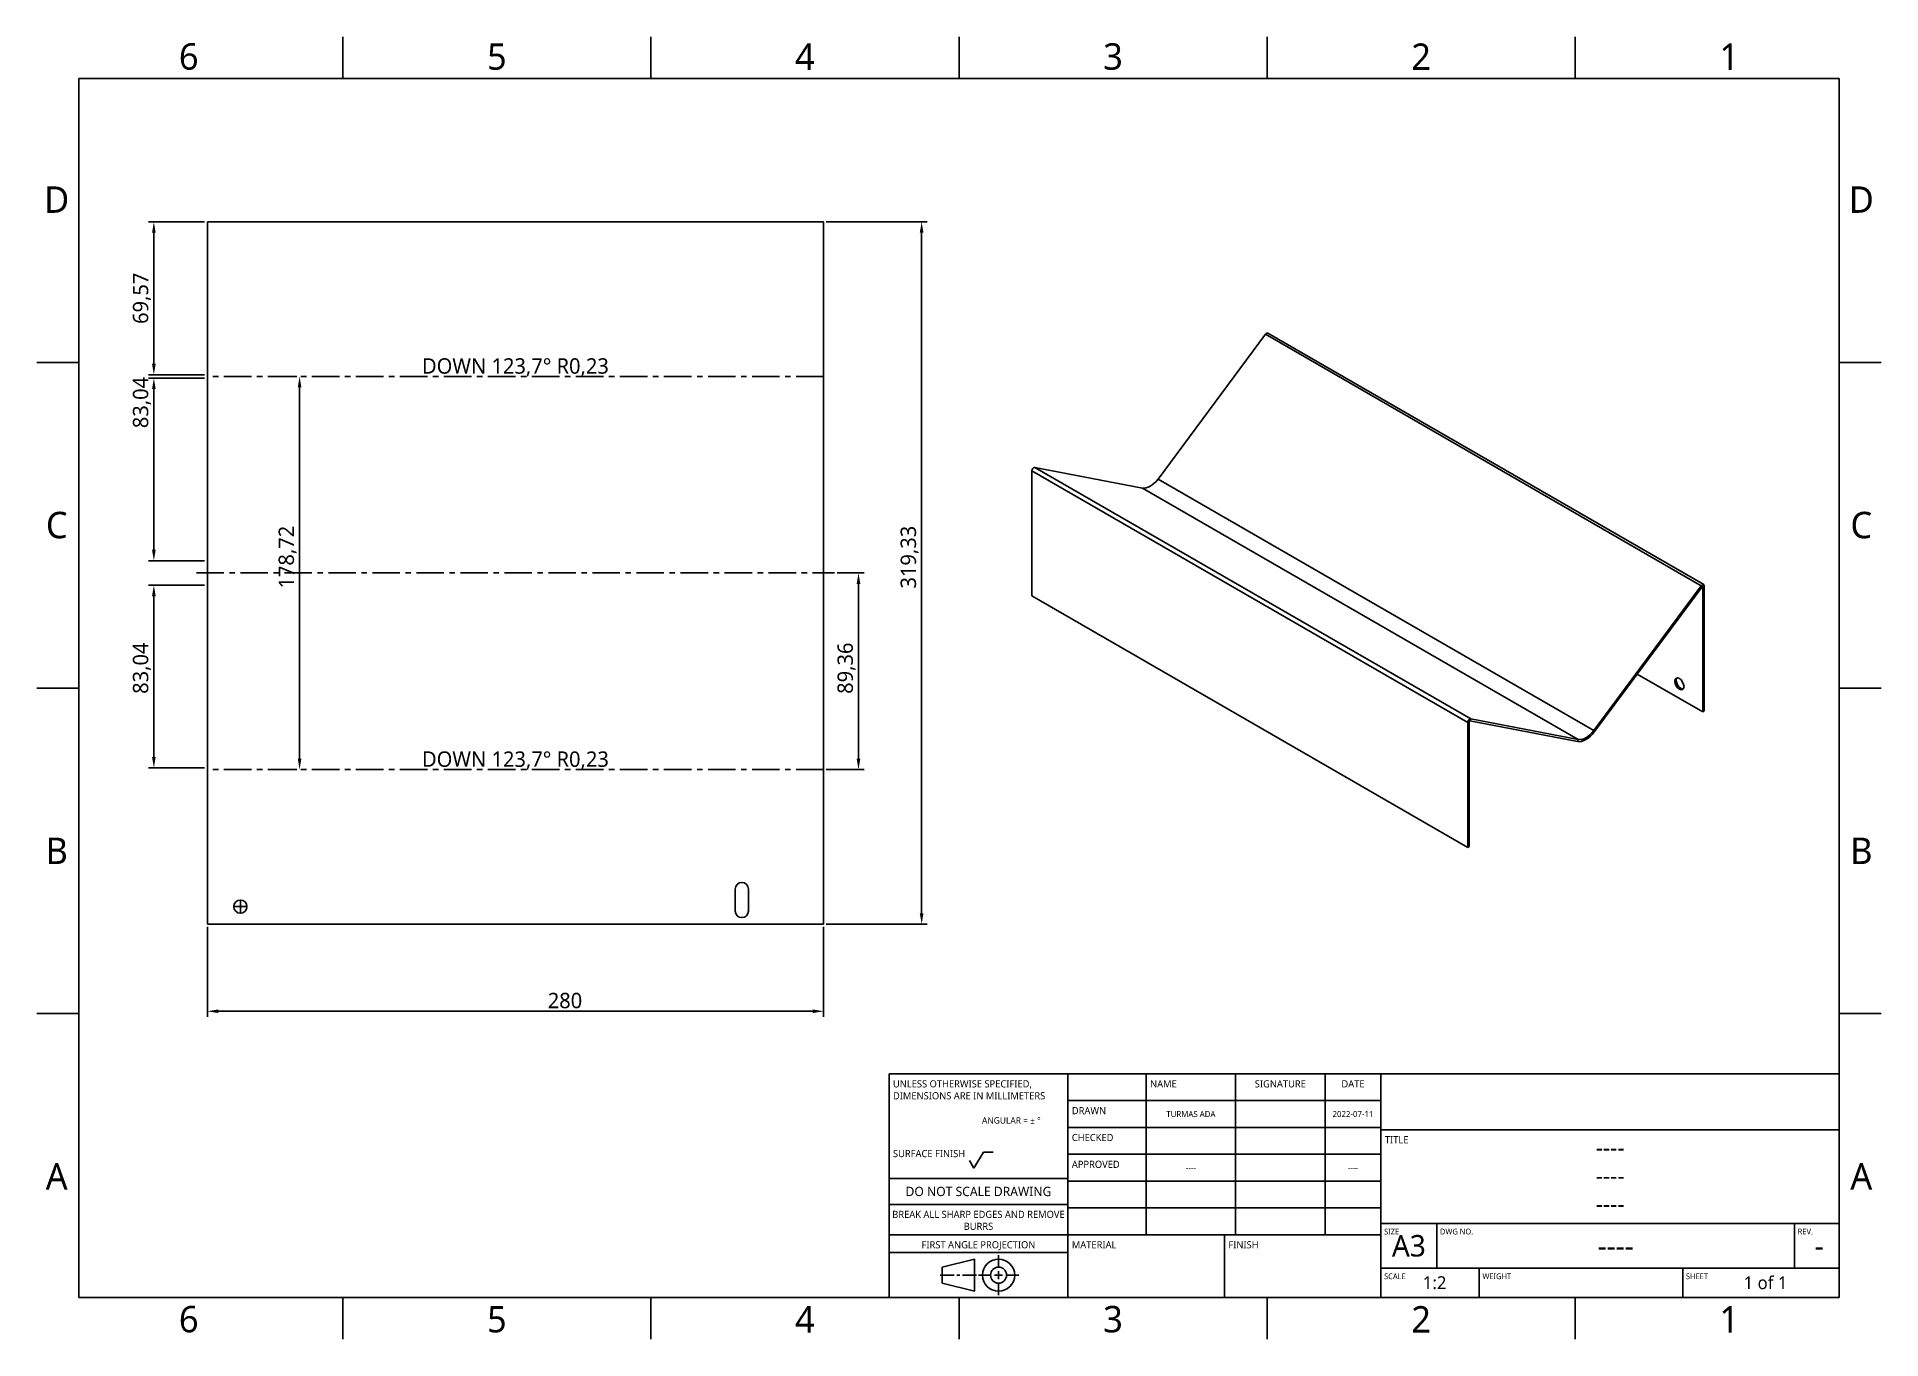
# Model space of a CAD drawing. Extents: x 1 to 420, y 0 to 296.
import ezdxf

# ---------------------------------------------------------------- set-up
doc = ezdxf.new("R2010")
doc.units = 0
doc.header["$LTSCALE"] = 12.7
doc.header["$PDMODE"] = 33
doc.header["$PDSIZE"] = 1
doc.linetypes.add('CENTER', pattern=[0.787402, 0.492126, -0.098425, 0.098425, -0.098425])
doc.layers.get('DEFPOINTS').update_dxf_attribs({"linetype": 'CONTINUOUS'})
for name, color, linetype in [('ANNOTATION_TEXT', 7, 'CONTINUOUS'), ('BORDER_FRAME', 7, 'CONTINUOUS'), ('BORDER_ZONES', 7, 'CONTINUOUS'), ('CENTERLINES', 7, 'CENTER'), ('CENTERMARKS', 7, 'CONTINUOUS'), ('SHEETMETAL_BEND_LINES_DOWN', 7, 'CENTER'), ('TANGENT_LINES', 7, 'CONTINUOUS'), ('TITLE_BLOCK', 7, 'CONTINUOUS'), ('VISIBLE', 7, 'CONTINUOUS')]:
    doc.layers.add(name, color=color, linetype=linetype)
doc.styles.add('ONSHAPE-STANDARD', font='NotoSans-Regular.ttf')
doc.styles.add('ONSHAPE-STANDARD-DIMENSION', font='')
doc.styles.add('ONSHAPE-STANDARD-FIELDS', font='')
doc.styles.get('ONSHAPE-STANDARD-DIMENSION').set_extended_font_data('Noto Sans')
doc.styles.get('ONSHAPE-STANDARD-FIELDS').set_extended_font_data('Noto Sans')
doc.dimstyles.new('ONSHAPE-ISO-25$0', dxfattribs={"dimtxt": 3.5, "dimasz": 2.5, "dimexe": 1.25, "dimexo": 0.625, "dimtad": 1, "dimtxsty": 'ONSHAPE-STANDARD-DIMENSION', "dimcen": 2.5, "dimclrd": 7, "dimclre": 7, "dimclrt": 7, "dimazin": 3, "dimtfac": 1, "dimtmove": 0, "dimatfit": 3})

# ---------------------------------------------------------------- blocks, each defined once
blk = doc.blocks.new('*D1')
at = {"layer": 'ANNOTATION_TEXT', "color": 7}
for p, q in [((60.06, 219.32), (59.44, 219.32)), ((60.69, 216.82), (60.69, 132.46)), ((60.06, 129.96), (59.44, 129.96))]:
    blk.add_line(p, q, dxfattribs=at)
for points in [[(61.1, 216.82), (60.27, 216.82), (60.69, 219.32)], [(60.27, 132.46), (61.1, 132.46), (60.69, 129.96)]]:
    blk.add_solid(points, dxfattribs=at)
at = {"layer": 'DEFPOINTS', "color": 0}
for p in [(60.69, 219.32), (60.69, 129.96), (60.69, 129.96)]:
    blk.add_point(p, dxfattribs=at)
at = {"layer": 'ANNOTATION_TEXT', "color": 7, "insert": (57.98, 178.24), "char_height": 3.5, "attachment_point": 5, "rotation": 90, "style": 'ONSHAPE-STANDARD-DIMENSION'}
blk.add_mtext('178,72', dxfattribs=at)
blk = doc.blocks.new('*D2')
at = {"layer": 'ANNOTATION_TEXT', "color": 7}
for p, q in [((180.35, 254.47), (203.26, 254.47)), ((202.01, 251.97), (202.01, 97.31)), ((180.35, 94.81), (203.26, 94.81))]:
    blk.add_line(p, q, dxfattribs=at)
for points in [[(202.43, 251.97), (201.59, 251.97), (202.01, 254.47)], [(201.59, 97.31), (202.43, 97.31), (202.01, 94.81)]]:
    blk.add_solid(points, dxfattribs=at)
at = {"layer": 'DEFPOINTS', "color": 0}
for p in [(179.73, 254.47), (179.73, 94.81), (202.01, 94.81)]:
    blk.add_point(p, dxfattribs=at)
at = {"layer": 'ANNOTATION_TEXT', "color": 7, "insert": (199.3, 178.24), "char_height": 3.5, "attachment_point": 5, "rotation": 90, "style": 'ONSHAPE-STANDARD-DIMENSION'}
blk.add_mtext('319,33', dxfattribs=at)
blk = doc.blocks.new('*D3')
at = {"layer": 'ANNOTATION_TEXT', "color": 7}
for p, q in [((39.1, 254.47), (26.33, 254.47)), ((27.58, 251.97), (27.58, 222.19)), ((39.1, 219.69), (26.33, 219.69))]:
    blk.add_line(p, q, dxfattribs=at)
for points in [[(27.99, 251.97), (27.16, 251.97), (27.58, 254.47)], [(27.16, 222.19), (27.99, 222.19), (27.58, 219.69)]]:
    blk.add_solid(points, dxfattribs=at)
at = {"layer": 'DEFPOINTS', "color": 0}
for p in [(39.73, 254.47), (27.58, 219.69), (39.73, 219.69)]:
    blk.add_point(p, dxfattribs=at)
at = {"layer": 'ANNOTATION_TEXT', "color": 7, "insert": (24.87, 237.08), "char_height": 3.5, "attachment_point": 5, "rotation": 90, "style": 'ONSHAPE-STANDARD-DIMENSION'}
blk.add_mtext('69,57', dxfattribs=at)
blk = doc.blocks.new('*D4')
at = {"layer": 'ANNOTATION_TEXT', "color": 7}
for p, q in [((39.1, 218.95), (26.33, 218.95)), ((27.58, 216.45), (27.58, 179.93)), ((39.1, 177.43), (26.33, 177.43))]:
    blk.add_line(p, q, dxfattribs=at)
for points in [[(27.99, 216.45), (27.16, 216.45), (27.58, 218.95)], [(27.16, 179.93), (27.99, 179.93), (27.58, 177.43)]]:
    blk.add_solid(points, dxfattribs=at)
at = {"layer": 'DEFPOINTS', "color": 0}
for p in [(39.73, 218.95), (27.58, 177.43), (39.73, 177.43)]:
    blk.add_point(p, dxfattribs=at)
at = {"layer": 'ANNOTATION_TEXT', "color": 7, "insert": (24.87, 213.38), "char_height": 3.5, "attachment_point": 5, "rotation": 90, "style": 'ONSHAPE-STANDARD-DIMENSION'}
blk.add_mtext('83,04', dxfattribs=at)
blk = doc.blocks.new('*D5')
at = {"layer": 'ANNOTATION_TEXT', "color": 7}
for p, q in [((39.1, 171.85), (26.33, 171.85)), ((27.58, 169.35), (27.58, 132.83)), ((39.1, 130.33), (26.33, 130.33))]:
    blk.add_line(p, q, dxfattribs=at)
for points in [[(27.99, 169.35), (27.16, 169.35), (27.58, 171.85)], [(27.16, 132.83), (27.99, 132.83), (27.58, 130.33)]]:
    blk.add_solid(points, dxfattribs=at)
at = {"layer": 'DEFPOINTS', "color": 0}
for p in [(39.73, 171.85), (27.58, 130.33), (39.73, 130.33)]:
    blk.add_point(p, dxfattribs=at)
at = {"layer": 'ANNOTATION_TEXT', "color": 7, "insert": (24.87, 153), "char_height": 3.5, "attachment_point": 5, "rotation": 90, "style": 'ONSHAPE-STANDARD-DIMENSION'}
blk.add_mtext('83,04', dxfattribs=at)
blk = doc.blocks.new('*D6')
at = {"layer": 'ANNOTATION_TEXT', "color": 7}
for p, q in [((182.85, 174.64), (188.92, 174.64)), ((187.67, 172.14), (187.67, 132.46)), ((180.35, 129.96), (188.92, 129.96))]:
    blk.add_line(p, q, dxfattribs=at)
for points in [[(188.09, 172.14), (187.25, 172.14), (187.67, 174.64)], [(187.25, 132.46), (188.09, 132.46), (187.67, 129.96)]]:
    blk.add_solid(points, dxfattribs=at)
at = {"layer": 'DEFPOINTS', "color": 0}
for p in [(182.23, 174.64), (179.73, 129.96), (187.67, 129.96)]:
    blk.add_point(p, dxfattribs=at)
at = {"layer": 'ANNOTATION_TEXT', "color": 7, "insert": (184.96, 153), "char_height": 3.5, "attachment_point": 5, "rotation": 90, "style": 'ONSHAPE-STANDARD-DIMENSION'}
blk.add_mtext('89,36', dxfattribs=at)
blk = doc.blocks.new('*D7')
at = {"layer": 'ANNOTATION_TEXT', "color": 7}
for p, q in [((39.73, 94.18), (39.73, 73.77)), ((179.73, 94.18), (179.73, 73.77)), ((42.23, 75.02), (177.23, 75.02))]:
    blk.add_line(p, q, dxfattribs=at)
for points in [[(42.23, 75.44), (42.23, 74.61), (39.73, 75.02)], [(177.23, 74.61), (177.23, 75.44), (179.73, 75.02)]]:
    blk.add_solid(points, dxfattribs=at)
at = {"layer": 'DEFPOINTS', "color": 0}
for p in [(39.73, 94.81), (179.73, 94.81), (179.73, 75.02)]:
    blk.add_point(p, dxfattribs=at)
at = {"layer": 'ANNOTATION_TEXT', "color": 7, "insert": (120.98, 77.44), "char_height": 3.5, "attachment_point": 5, "style": 'ONSHAPE-STANDARD-DIMENSION'}
blk.add_mtext('280', dxfattribs=at)

msp = doc.modelspace()

# ---------------------------------------------------------------- linework, layer by layer
at = {"layer": 'BORDER_FRAME'}
for p, q in [((10.5, 10), (10.5, 287)), ((10.5, 287), (410.5, 287)), ((410.5, 287), (410.5, 10)), ((410.5, 10), (10.5, 10))]:
    msp.add_line(p, q, dxfattribs=at)
at = {"layer": 'BORDER_ZONES'}
for p, q in [((70.5, 287), (70.5, 296.5)), ((140.5, 287), (140.5, 296.5)), ((210.5, 287), (210.5, 296.5)), ((280.5, 287), (280.5, 296.5)), ((350.5, 287), (350.5, 296.5)), ((10.5, 222.5), (1, 222.5)), ((410.5, 222.5), (420, 222.5)), ((10.5, 148.5), (1, 148.5)), ((410.5, 148.5), (420, 148.5)), ((10.5, 74.5), (1, 74.5)), ((410.5, 74.5), (420, 74.5)), ((70.5, 10), (70.5, 0.5)), ((140.5, 10), (140.5, 0.5)), ((210.5, 10), (210.5, 0.5)), ((280.5, 10), (280.5, 0.5)), ((350.5, 10), (350.5, 0.5))]:
    msp.add_line(p, q, dxfattribs=at)
at = {"layer": 'CENTERLINES'}
msp.add_line((37.2266, 174.6398), (182.2266, 174.6398), dxfattribs=at)
at = {"layer": 'CENTERMARKS', "linetype": 'CONTINUOUS'}
for p, q in [((45.9766, 98.8065), (48.4766, 98.8065)), ((47.2266, 97.5565), (47.2266, 100.0565))]:
    msp.add_line(p, q, dxfattribs=at)
at = {"layer": 'SHEETMETAL_BEND_LINES_DOWN'}
for p, q in [((179.7266, 219.321), (39.7266, 219.321)), ((179.7266, 129.9586), (39.7266, 129.9586))]:
    msp.add_line(p, q, dxfattribs=at)
at = {"layer": 'TANGENT_LINES'}
for p, q in [((379.1378, 171.7356), (280.1428, 228.8904)), ((326.0737, 140.6813), (227.0788, 197.836)), ((326.7498, 141.4894), (227.7549, 198.6442)), ((351.1787, 136.7881), (252.1838, 193.9428)), ((354.7088, 138.8262), (255.7139, 195.9809)), ((379.3339, 171.5091), (379.1378, 171.7356)), ((379.4603, 171.504), (379.379, 171.551)), ((379.4603, 171.504), (379.8138, 171.7081)), ((326.4273, 140.8854), (326.0737, 140.6813)), ((326.5537, 141.0365), (326.7498, 141.4894)), ((354.905, 138.5997), (354.7088, 138.8262)), ((350.9826, 136.3352), (351.1787, 136.7881))]:
    msp.add_line(p, q, dxfattribs=at)
at = {"layer": 'TITLE_BLOCK'}
for p, q in [((194.6, 10), (194.6, 60.8)), ((194.6, 60.8), (235.24, 60.8)), ((235.24, 10), (235.24, 60.8)), ((235.24, 60.8), (306.36, 60.8)), ((253.02, 24.224), (253.02, 60.8)), ((273.34, 24.224), (273.34, 60.8)), ((293.66, 24.224), (293.66, 60.8)), ((306.36, 10), (306.36, 60.8)), ((306.36, 60.8), (410.5, 60.8)), ((235.24, 54.704), (306.36, 54.704)), ((235.24, 48.608), (306.36, 48.608)), ((306.36, 48.1), (410.5, 48.1)), ((213.904, 39.3298), (216.0376, 43.0253)), ((216.0376, 43.0253), (218.2728, 43.0253)), ((235.24, 42.512), (306.36, 42.512)), ((212.888, 41.0896), (213.904, 39.3298)), ((194.6, 37.0256), (235.24, 37.0256)), ((235.24, 36.416), (306.36, 36.416)), ((194.6, 31.1328), (235.24, 31.1328)), ((235.24, 30.32), (306.36, 30.32)), ((306.36, 26.764), (410.5, 26.764)), ((319.06, 16.604), (319.06, 26.764)), ((400.34, 16.604), (400.34, 26.764)), ((194.6, 24.224), (235.24, 24.224)), ((235.24, 24.224), (306.36, 24.224)), ((270.8, 10), (270.8, 24.224)), ((194.6, 20.16), (235.24, 20.16)), ((214.0056, 18.697), (206.6904, 16.8682)), ((206.6904, 16.8682), (206.6904, 13.2106)), ((214.0056, 11.3818), (214.0056, 18.697)), ((219.492, 16.8682), (219.492, 19.6114)), ((209.4336, 15.0394), (206.2332, 15.0394)), ((206.6904, 13.2106), (214.0056, 11.3818)), ((210.7138, 15.0394), (209.9822, 15.0394)), ((211.2624, 15.0394), (214.4628, 15.0394)), ((217.6632, 15.0394), (214.92, 15.0394)), ((220.4064, 15.0394), (218.5776, 15.0394)), ((219.492, 15.9538), (219.492, 14.125)), ((219.492, 13.2106), (219.492, 10.4674)), ((221.3208, 15.0394), (224.064, 15.0394)), ((306.36, 16.604), (410.5, 16.604)), ((328.712, 10), (328.712, 16.604)), ((374.94, 10), (374.94, 16.604)), ((194.6, 10), (235.24, 10))]:
    msp.add_line(p, q, dxfattribs=at)
for radius in [3.6576, 1.8288]:
    msp.add_circle((219.492, 15.0394), radius, dxfattribs=at)
at = {"layer": 'VISIBLE'}
for p, q in [((39.7266, 254.4731), (39.7266, 219.688)), ((39.7266, 254.4731), (179.7266, 254.4731)), ((179.7266, 254.4731), (179.7266, 219.688)), ((255.7139, 195.9809), (280.1428, 228.8904)), ((379.6865, 171.9897), (280.6915, 229.1444)), ((39.7266, 219.688), (39.7266, 218.954)), ((39.7266, 218.954), (39.7266, 177.4328)), ((179.7266, 218.954), (179.7266, 219.688)), ((179.7266, 218.954), (179.7266, 177.4328)), ((227.0788, 169.4341), (227.0788, 197.836)), ((227.7549, 198.6442), (252.1838, 193.9428)), ((39.7266, 177.4328), (39.7266, 171.8468)), ((179.7266, 177.4328), (179.7266, 171.8468)), ((39.7266, 171.8468), (39.7266, 130.3256)), ((179.7266, 171.8468), (179.7266, 130.3256)), ((326.0737, 112.2793), (227.0788, 169.4341)), ((354.7088, 138.8262), (379.1378, 171.7356)), ((354.905, 138.5997), (379.3339, 171.5091)), ((379.4603, 171.504), (379.4603, 143.1021)), ((379.8138, 171.7081), (379.8138, 143.3062)), ((379.4603, 143.1021), (364.6111, 151.6753)), ((379.4603, 143.1021), (379.8138, 143.3062)), ((326.0737, 112.2793), (326.0737, 140.6813)), ((326.4273, 112.4835), (326.4273, 140.8854)), ((326.5537, 141.0365), (350.9826, 136.3352)), ((326.7498, 141.4894), (351.1787, 136.7881)), ((39.7266, 130.3256), (39.7266, 129.5916)), ((179.7266, 129.5916), (179.7266, 130.3256)), ((39.7266, 129.5916), (39.7266, 94.8065)), ((179.7266, 129.5916), (179.7266, 94.8065)), ((326.4273, 112.4835), (326.0737, 112.2793)), ((159.6687, 97.8065), (159.6687, 102.8065)), ((162.6687, 97.8065), (162.6687, 102.8065)), ((39.7266, 94.8065), (179.7266, 94.8065))]:
    msp.add_line(p, q, dxfattribs=at)
msp.add_circle((47.2266, 98.8065), 1.5, dxfattribs=at)
for centre, start, end in [((161.1687, 102.8065), 0, 180), ((161.1687, 97.8065), 180, 0)]:
    msp.add_arc(centre, 1.5, start, end, dxfattribs=at)
at = {"layer": 'VISIBLE', "extrusion": (0, 0, -1)}
for centre, major_axis, start_param, end_param in [((280.384, 228.6118), (-0.3075, -0.5326), 1.76819189, 3.14159265), ((227.5137, 198.0871), (-0.3075, -0.5326), 0.78539816, 2.94419709), ((374.5105, 149.6341), (-0.75, 1.299), 3.37953378, 6.04524418)]:
    msp.add_ellipse(centre, major_axis=major_axis, ratio=0.57735027, start_param=start_param, end_param=end_param, dxfattribs=at)
at = {"layer": 'VISIBLE'}
for centre, major_axis, start_param, end_param in [((253.9488, 198.019), (2.25, 3.8971), 3.33898821, 4.51499342), ((379.379, 171.4571), (0.3075, 0.5326), 5.49778714, 7.65658607), ((379.379, 171.4571), (0.0575, 0.0996), 5.49778714, 7.65658607), ((326.5086, 140.9323), (0.3075, 0.5326), 0.19739556, 2.35619449), ((326.5086, 140.9323), (0.0575, 0.0996), 0.19739556, 2.35619449), ((352.9438, 140.8643), (2.5, 4.3301), 3.33898821, 4.51499342), ((352.9438, 140.8643), (2.25, 3.8971), 3.33898821, 4.51499342)]:
    msp.add_ellipse(centre, major_axis=major_axis, ratio=0.57735027, start_param=start_param, end_param=end_param, dxfattribs=at)
at = {"layer": 'VISIBLE', "extrusion": (0, 0, -1)}
msp.add_ellipse((374.157, 149.4299), major_axis=(-0.75, 1.299), ratio=0.57735027, dxfattribs=at)

# ---------------------------------------------------------------- texts
at = {"layer": 'ANNOTATION_TEXT', "color": 7, "char_height": 3.5, "attachment_point": 2, "style": 'ONSHAPE-STANDARD-DIMENSION'}
for insert in [(109.7266, 223.446), (109.7266, 134.0836)]:
    msp.add_mtext('{\\fNoto Sans;DOWN 123,7° R0,23}', dxfattribs=dict(at, insert=insert))
at = {"layer": 'BORDER_ZONES', "char_height": 6, "attachment_point": 5, "style": 'ONSHAPE-STANDARD'}
for s, insert in [('6', (35.5, 292)), ('5', (105.5, 292)), ('4', (175.5, 292)), ('3', (245.5, 292)), ('2', (315.5, 292)), ('1', (385.5, 292)), ('D', (5.5, 259.5)), ('D', (415.5, 259.5)), ('C', (5.5, 185.5)), ('C', (415.5, 185.5)), ('B', (5.5, 111.5)), ('B', (415.5, 111.5)), ('A', (5.5, 37.5)), ('A', (415.5, 37.5)), ('6', (35.5, 5)), ('5', (105.5, 5)), ('4', (175.5, 5)), ('3', (245.5, 5)), ('2', (315.5, 5)), ('1', (385.5, 5))]:
    msp.add_mtext(s, dxfattribs=dict(at, insert=insert))
at = {"layer": 'TITLE_BLOCK'}
for s, insert, char_height, width, attachment_point, style in [('UNLESS OTHERWISE SPECIFIED, DIMENSIONS ARE IN MILLIMETERS', (195.4941, 59.337), 1.6256, 39.8272, 1, 'ONSHAPE-STANDARD'), ('NAME', (253.9141, 59.337), 1.6256, 19.9136, 1, 'ONSHAPE-STANDARD'), ('SIGNATURE', (283.5, 59.337), 1.6256, 19.9136, 2, 'ONSHAPE-STANDARD'), ('DATE', (300.01, 59.337), 1.6256, 12.446, 2, 'ONSHAPE-STANDARD'), ('^JANGULAR = ± °^J', (215.7247, 53.3873), 1.46304, 19.9136, 1, 'ONSHAPE-STANDARD'), ('DRAWN', (236.1341, 53.241), 1.6256, 17.4244, 1, 'ONSHAPE-STANDARD'), ('TURMAS ADA', (263.18, 51.656), 1.3655, 20.32, 5, 'ONSHAPE-STANDARD-FIELDS'), ('2022-07-11', (300.01, 51.656), 1.3655, 12.7, 5, 'ONSHAPE-STANDARD-FIELDS'), ('CHECKED', (236.1341, 47.145), 1.6256, 17.4244, 1, 'ONSHAPE-STANDARD'), ('TITLE', (307.2541, 46.637), 1.6256, 12.446, 1, 'ONSHAPE-STANDARD'), ('SURFACE FINISH', (195.4941, 43.4874), 1.6256, 19.9136, 1, 'ONSHAPE-STANDARD'), ('----', (358.43, 44.036), 3.90144, 93.98, 5, 'ONSHAPE-STANDARD-FIELDS'), ('APPROVED', (236.1341, 41.049), 1.6256, 17.4244, 1, 'ONSHAPE-STANDARD'), ('----', (263.18, 39.464), 1.3655, 20.32, 5, 'ONSHAPE-STANDARD-FIELDS'), ('----', (300.01, 39.464), 1.3655, 12.7, 5, 'ONSHAPE-STANDARD-FIELDS'), ('DO NOT SCALE DRAWING', (214.92, 35.1236), 2.11328, 39.8272, 2, 'ONSHAPE-STANDARD'), ('----', (358.43, 37.6352), 3.90144, 93.98, 5, 'ONSHAPE-STANDARD-FIELDS'), ('BREAK ALL SHARP EDGES AND REMOVE BURRS', (214.92, 29.6698), 1.6256, 39.8272, 2, 'ONSHAPE-STANDARD'), ('----', (358.43, 31.2344), 3.90144, 93.98, 5, 'ONSHAPE-STANDARD-FIELDS'), ('SIZE', (307.0753, 25.5936), 1.30048, 12.446, 1, 'ONSHAPE-STANDARD'), ('DWG NO.', (319.7753, 25.5936), 1.30048, 79.6544, 1, 'ONSHAPE-STANDARD'), ('REV.', (401.0553, 25.5936), 1.30048, 9.9568, 1, 'ONSHAPE-STANDARD'), ('FIRST ANGLE PROJECTION', (214.92, 22.761), 1.6256, 39.8272, 2, 'ONSHAPE-STANDARD'), ('MATERIAL', (236.1341, 22.761), 1.6256, 34.8488, 1, 'ONSHAPE-STANDARD'), ('FINISH', (271.6941, 22.761), 1.6256, 34.8488, 1, 'ONSHAPE-STANDARD'), ('A3', (312.71, 21.684), 4.8768, 12.7, 5, 'ONSHAPE-STANDARD-FIELDS'), ('----', (359.7, 21.684), 4.8768, 81.28, 5, 'ONSHAPE-STANDARD-FIELDS'), ('-', (405.928, 21.684), 4.8768, 9.144, 5, 'ONSHAPE-STANDARD-FIELDS'), ('SCALE', (307.0753, 15.4336), 1.30048, 21.90496, 1, 'ONSHAPE-STANDARD'), ('1:2', (318.552, 13.302), 2.92608, 20.32, 5, 'ONSHAPE-STANDARD-FIELDS'), ('WEIGHT', (329.4273, 15.4336), 1.30048, 45.30344, 1, 'ONSHAPE-STANDARD'), ('SHEET', (375.6553, 15.4336), 1.30048, 34.8488, 1, 'ONSHAPE-STANDARD'), ('1 of 1', (393.736, 13.302), 2.92608, 33.528, 5, 'ONSHAPE-STANDARD-FIELDS')]:
    msp.add_mtext(s, dxfattribs=dict(at, insert=insert, char_height=char_height, width=width, attachment_point=attachment_point, style=style))

# ---------------------------------------------------------------- dimensions: what is measured, and where the dimension line sits
at = {"layer": 'ANNOTATION_TEXT'}
for base, p1, p2, angle, picture, middle, dimtype in [((27.5774, 219.688), (39.7266, 254.4731), (39.7266, 219.688), 270, '*D3', (27.5774, 237.0806), 161), ((202.0085, 94.8065), (179.7266, 254.4731), (179.7266, 94.8065), 90, '*D2', (202.0085, 178.2399), 160), ((27.5774, 177.4328), (39.7266, 218.954), (39.7266, 177.4328), 270, '*D4', (27.5774, 213.3752), 161), ((60.6868, 129.9586), (60.6868, 219.321), (60.6868, 129.9586), 90, '*D1', (60.6868, 178.2399), 160), ((27.5774, 130.3256), (39.7266, 171.8468), (39.7266, 130.3256), 270, '*D5', (27.5774, 152.9962), 161), ((187.6686, 129.9586), (182.2266, 174.6398), (179.7266, 129.9586), 90, '*D6', (187.6686, 152.9962), 160), ((179.7266, 75.0248), (39.7266, 94.8065), (179.7266, 94.8065), 0, '*D7', (120.9766, 75.0248), 161)]:
    dim = msp.add_linear_dim(base=base, p1=p1, p2=p2, angle=angle, dimstyle='ONSHAPE-ISO-25$0', override={"dimlfac": 2, "dimpost": ''}, dxfattribs=at)
    dim.commit()
    dim.dimension.update_dxf_attribs({"geometry": picture, "text_midpoint": middle, "dimtype": dimtype})

doc.saveas('drawing.dxf')
